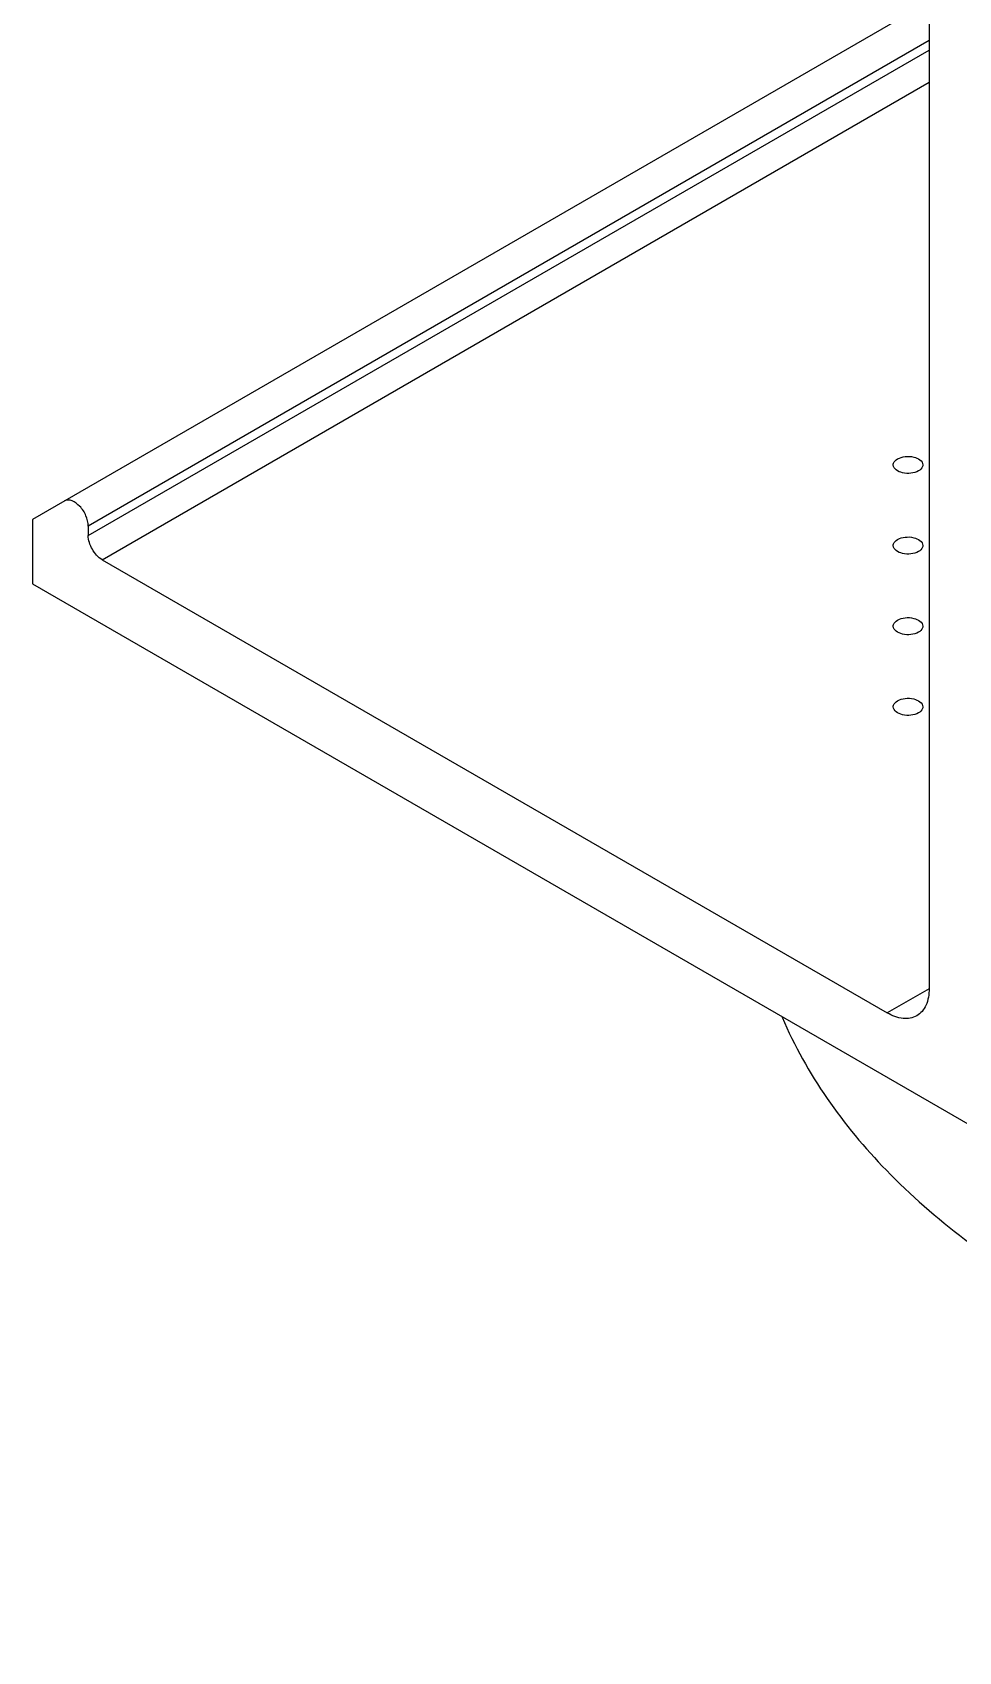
# Model space of a CAD drawing. Header units: millimetres. Extents: x 0 to 1189, y 0 to 841.
# Drawn here: x 971.6 to 1018.4, y 339.4 to 421.3 of the extents above; entities that cross this region are included whole.
import ezdxf

# ---------------------------------------------------------------- set-up
doc = ezdxf.new("R2010")
doc.units = ezdxf.units.MM
doc.header["$LTSCALE"] = 65.395
doc.layers.get('0').update_dxf_attribs({"linetype": 'CONTINUOUS'})
doc.layers.add('AXIS', color=7, linetype='CONTINUOUS')
doc.layers.add('SURFACES', color=7, linetype='CONTINUOUS')

msp = doc.modelspace()

# ---------------------------------------------------------------- linework, layer by layer
at = {"color": 7, "linetype": 'Continuous'}
for p, q in [((1016.949, 428.457), (1016.949, 372.935)), ((1016.949, 422.897), (971.56, 396.691)), ((971.56, 396.691), (971.56, 393.425)), ((974.388, 396.353), (974.388, 395.875)), ((975.095, 394.65), (1014.828, 371.71))]:
    msp.add_line(p, q, dxfattribs=at)
at = {"color": 9, "linetype": 'Continuous'}
for p, q in [((1016.949, 420.925), (974.388, 396.353)), ((974.388, 395.875), (1016.949, 420.447)), ((975.095, 394.65), (1016.949, 418.814)), ((1016.949, 372.935), (1014.828, 371.71))]:
    msp.add_line(p, q, dxfattribs=at)
at = {"color": 7, "linetype": 'Continuous'}
for points, knots in [([(974.388, 396.353), (974.388, 396.532), (974.282, 396.906), (973.97, 397.432), (973.417, 397.763), (973.181, 397.627)], [0, 0, 0, 0, 0.277659, 0.577358, 1, 1, 1, 1]), ([(975.095, 394.65), (974.885, 394.771), (974.554, 395.154), (974.388, 395.632), (974.388, 395.875)], [0, 0, 0, 0, 0.499999, 1, 1, 1, 1]), ([(1016.949, 372.935), (1016.949, 372.649), (1016.88, 372.116), (1016.53, 371.679), (1016.328, 371.562)], [0, 0, 0, 0, 0.550825, 1, 1, 1, 1]), ([(1016.328, 371.562), (1016.126, 371.445), (1015.572, 371.361), (1015.076, 371.567), (1014.828, 371.71)], [0, 0, 0, 0, 0.449176, 1, 1, 1, 1])]:
    msp.add_open_spline(points, degree=3, knots=knots, dxfattribs=at)
at = {"layer": 'AXIS', "color": 7, "linetype": 'Continuous'}
for points, knots in [([(1015.137, 399.448), (1015.137, 399.476), (1015.16, 399.607), (1015.269, 399.704), (1015.356, 399.754)], [0, 0, 0, 0, 0.220966, 1, 1, 1, 1]), ([(1016.417, 399.142), (1016.301, 399.075), (1016.018, 399.003), (1015.559, 399.009), (1015.137, 399.244), (1015.137, 399.448)], [0, 0, 0, 0, 0.277667, 0.577386, 1, 1, 1, 1]), ([(1015.356, 399.754), (1015.472, 399.821), (1015.755, 399.893), (1016.214, 399.887), (1016.637, 399.652), (1016.637, 399.448)], [0, 0, 0, 0, 0.277667, 0.577386, 1, 1, 1, 1]), ([(1016.637, 399.448), (1016.637, 399.419), (1016.614, 399.289), (1016.504, 399.192), (1016.417, 399.142)], [0, 0, 0, 0, 0.220966, 1, 1, 1, 1]), ([(1015.137, 395.365), (1015.137, 395.394), (1015.16, 395.524), (1015.269, 395.621), (1015.356, 395.672)], [0, 0, 0, 0, 0.220966, 1, 1, 1, 1]), ([(1016.417, 395.059), (1016.301, 394.992), (1016.018, 394.921), (1015.559, 394.926), (1015.137, 395.161), (1015.137, 395.365)], [0, 0, 0, 0, 0.277667, 0.577386, 1, 1, 1, 1]), ([(1015.356, 395.672), (1015.472, 395.739), (1015.755, 395.81), (1016.214, 395.804), (1016.637, 395.569), (1016.637, 395.365)], [0, 0, 0, 0, 0.277667, 0.577386, 1, 1, 1, 1]), ([(1016.637, 395.365), (1016.637, 395.337), (1016.614, 395.207), (1016.504, 395.11), (1016.417, 395.059)], [0, 0, 0, 0, 0.220966, 1, 1, 1, 1]), ([(1015.137, 391.283), (1015.137, 391.312), (1015.16, 391.442), (1015.269, 391.539), (1015.356, 391.589)], [0, 0, 0, 0, 0.220966, 1, 1, 1, 1]), ([(1016.417, 390.977), (1016.301, 390.91), (1016.018, 390.838), (1015.559, 390.844), (1015.137, 391.079), (1015.137, 391.283)], [0, 0, 0, 0, 0.277667, 0.577386, 1, 1, 1, 1]), ([(1015.356, 391.589), (1015.472, 391.656), (1015.755, 391.728), (1016.214, 391.722), (1016.637, 391.487), (1016.637, 391.283)], [0, 0, 0, 0, 0.277667, 0.577386, 1, 1, 1, 1]), ([(1016.637, 391.283), (1016.637, 391.254), (1016.614, 391.124), (1016.504, 391.027), (1016.417, 390.977)], [0, 0, 0, 0, 0.220966, 1, 1, 1, 1]), ([(1015.137, 387.201), (1015.137, 387.229), (1015.16, 387.359), (1015.269, 387.456), (1015.356, 387.507)], [0, 0, 0, 0, 0.220966, 1, 1, 1, 1]), ([(1016.417, 386.894), (1016.301, 386.827), (1016.018, 386.756), (1015.559, 386.761), (1015.137, 386.997), (1015.137, 387.201)], [0, 0, 0, 0, 0.277667, 0.577386, 1, 1, 1, 1]), ([(1015.356, 387.507), (1015.472, 387.574), (1015.755, 387.645), (1016.214, 387.64), (1016.637, 387.404), (1016.637, 387.201)], [0, 0, 0, 0, 0.277667, 0.577386, 1, 1, 1, 1]), ([(1016.637, 387.201), (1016.637, 387.172), (1016.614, 387.042), (1016.504, 386.945), (1016.417, 386.894)], [0, 0, 0, 0, 0.220966, 1, 1, 1, 1]), ([(1009.518, 371.491), (1010.725, 368.611), (1013.66, 364.529), (1018.779, 360.077), (1025.351, 355.766), (1035.246, 351.581), (1043.849, 349.683), (1048.39, 349.049)], [0, 0, 0, 0, 0.200894, 0.314034, 0.436116, 0.705014, 1, 1, 1, 1])]:
    msp.add_open_spline(points, degree=3, knots=knots, dxfattribs=at)
at = {"layer": 'SURFACES', "color": 7, "linetype": 'Continuous'}
msp.add_line((971.56, 393.425), (1065.167, 339.381), dxfattribs=at)

doc.saveas('drawing.dxf')
